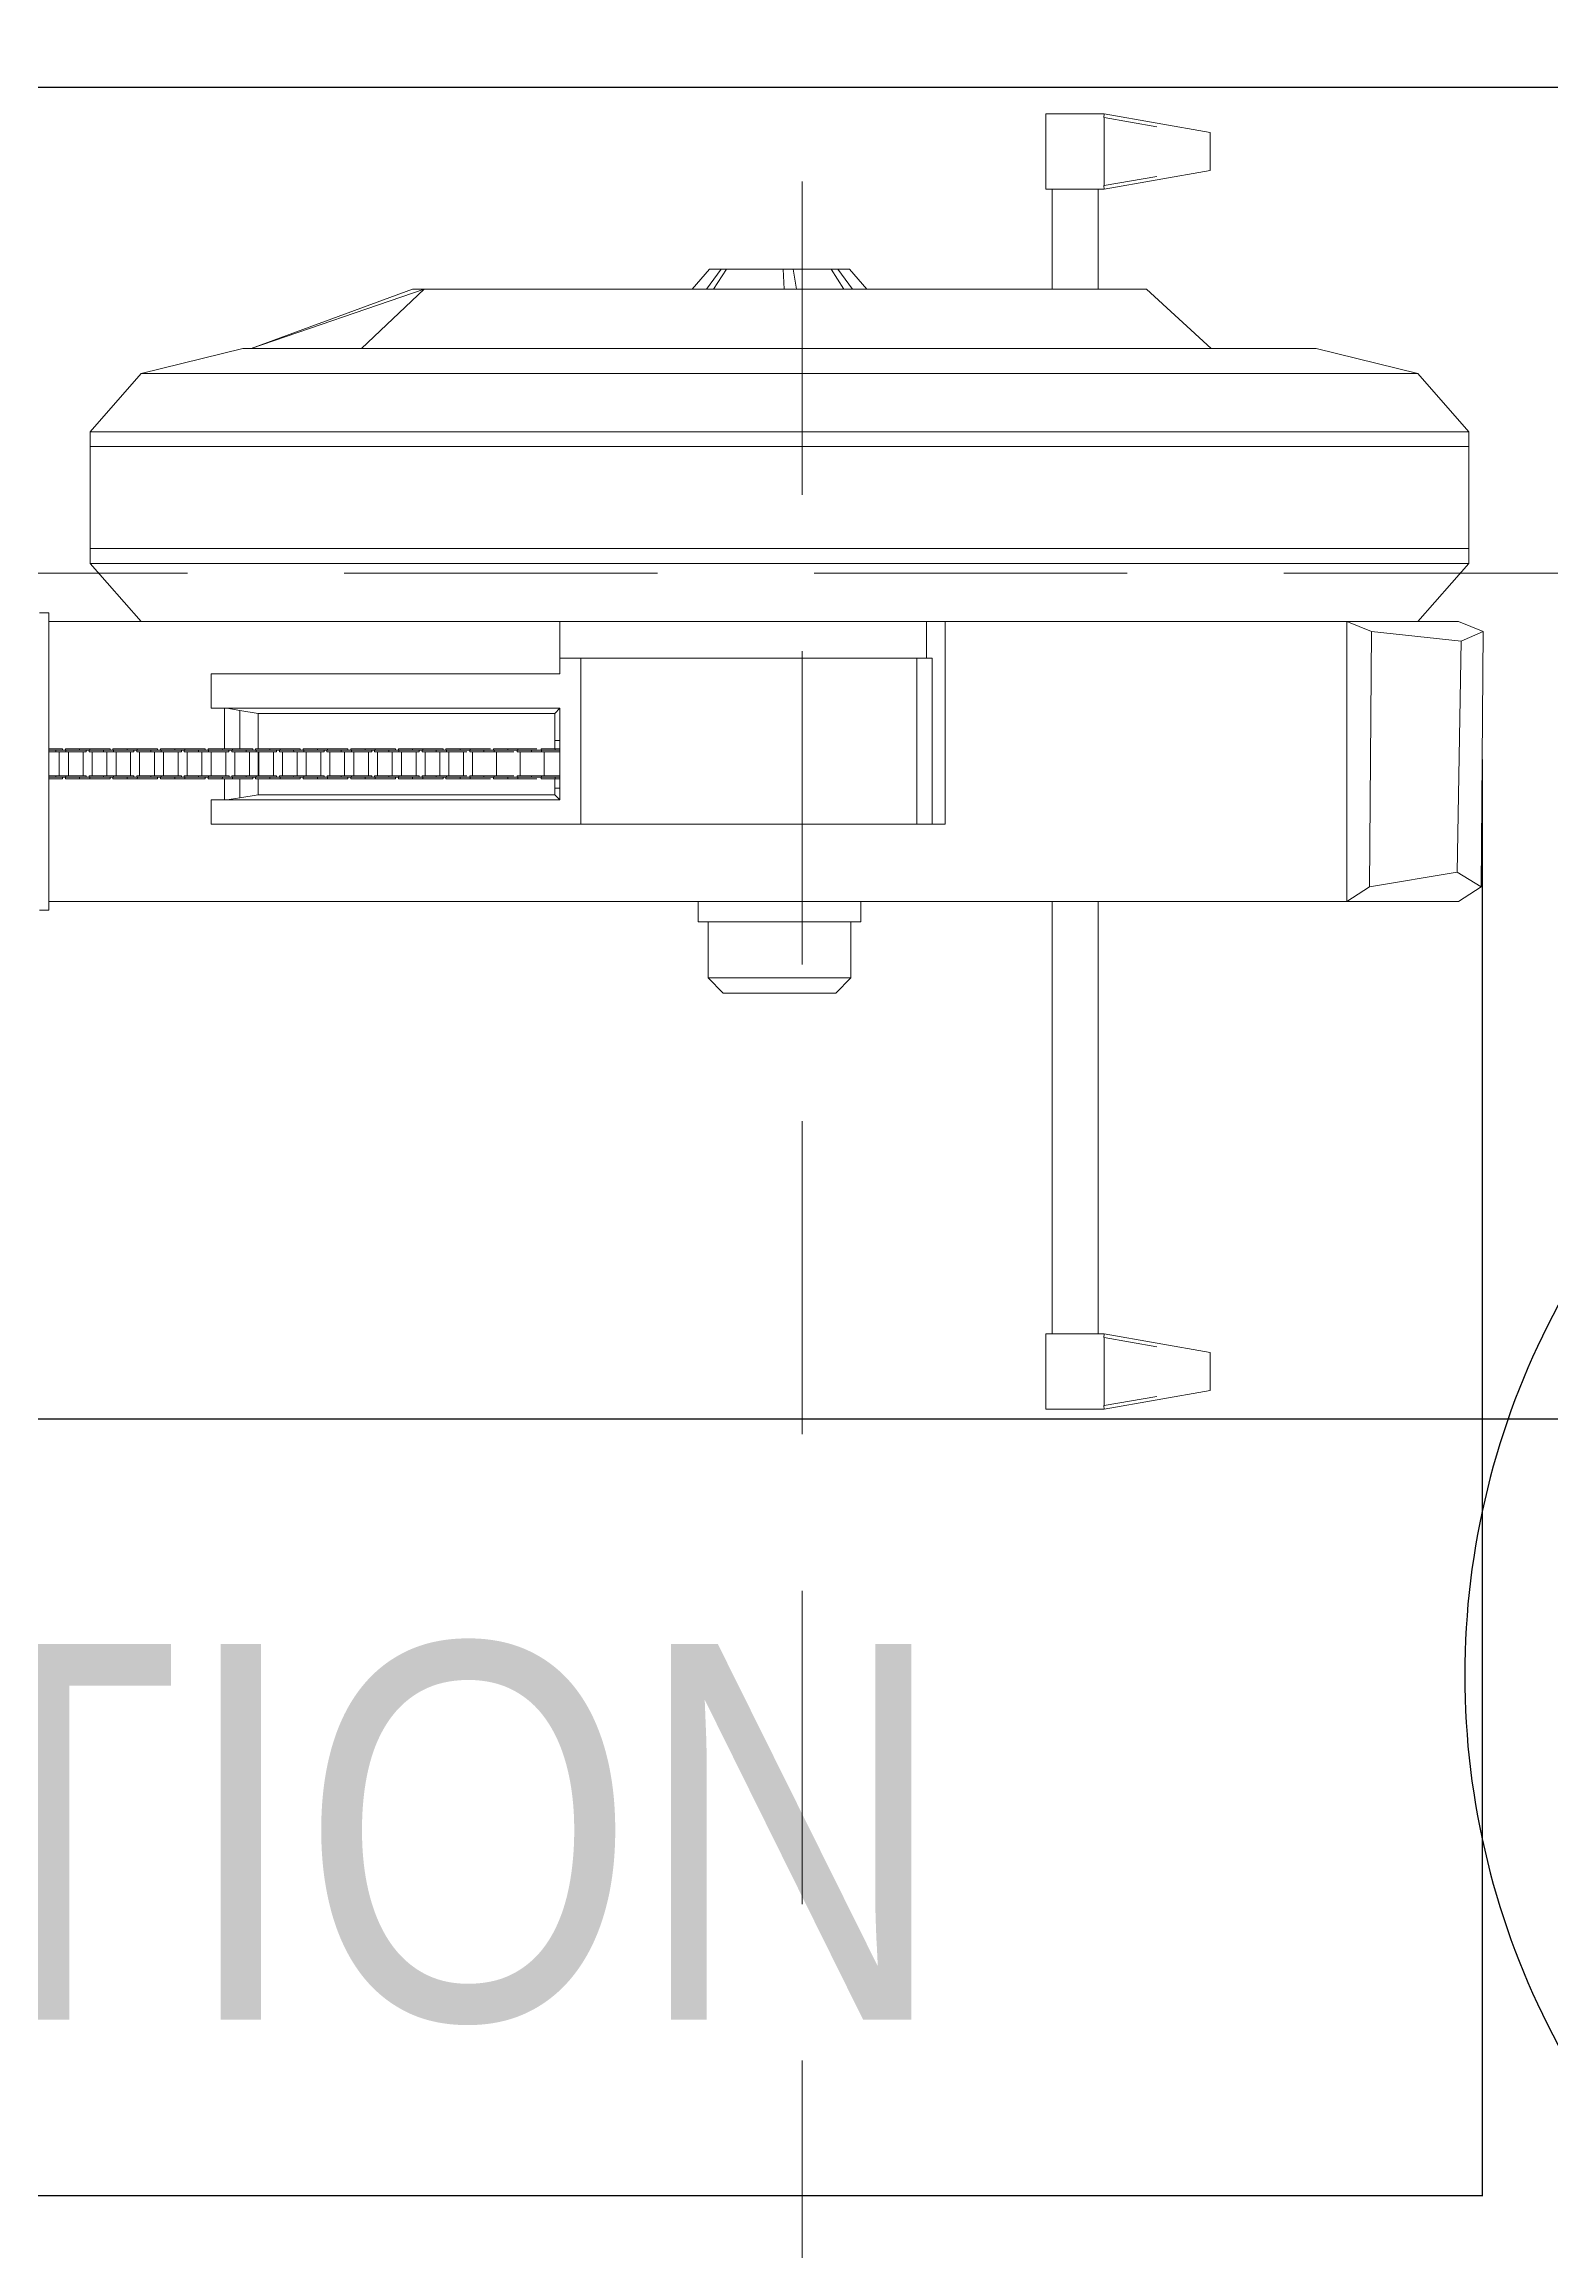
# Model space of a CAD drawing. Header units: millimetres. Extents: x -9564 to 494436, y -140371 to 4257.
# Drawn here: x 105154 to 105756, y -3522 to -2641 of the extents above; entities that cross this region are included whole.
import ezdxf

# ---------------------------------------------------------------- set-up
doc = ezdxf.new("R2010")
doc.units = ezdxf.units.MM
doc.header["$MEASUREMENT"] = 0
doc.linetypes.add('HIDDEN2', pattern=[0.1875, 0.125, -0.0625])
doc.layers.get('DEFPOINTS').update_dxf_attribs({"lineweight": 18})
doc.layers.add('AS', color=8, linetype='HIDDEN2', lineweight=5)
doc.layers.add('Edges', color=7, linetype='Continuous', lineweight=18)
doc.layers.add('TEXT', color=4, linetype='Continuous')
doc.styles.add('Arial Narrow', font='ARIALN.TTF')
doc.styles.add('style2', font='times.ttf', dxfattribs={"height": 0.18})
doc.dimstyles.new('ISO-25', dxfattribs={"dimtxt": 0.18, "dimasz": 0.12, "dimexe": 0.1, "dimexo": 0.1, "dimgap": 0.0625, "dimtad": 1, "dimtoh": 1, "dimdec": 0, "dimlfac": 1000, "dimtxsty": 'style2', "dimblk": 'ARCHTICK', "dimcen": 0.15, "dimclrd": 1, "dimclre": 1, "dimclrt": 4, "dimadec": 0, "dimazin": 0, "dimtfac": 1, "dimtdec": 0, "dimtmove": 0, "dimatfit": 3, "dimldrblk": 'OBLIQUE', "dimfxl": 1, "dimarcsym": 0})

# ---------------------------------------------------------------- blocks, each defined once
blk = doc.blocks.new('as2')
at = {"layer": 'AS'}
for p, q in [((253.81479, 142.10882), (253.81479, 163.53901)), ((242.94456, 160.07752), (256.21479, 160.07752))]:
    blk.add_line(p, q, dxfattribs=at)
blk = doc.blocks.new('romaplan')
at = {"layer": 'Edges'}
for p, q in [((21.304, 36.206), (19.193, 35.834)), ((21.304, 36.135), (20.254, 35.95)), ((21.316, 36.137), (21.304, 36.206)), ((22.468, 36.206), (21.304, 36.206)), ((21.316, 36.137), (21.304, 36.135)), ((21.304, 36.135), (21.304, 34.776)), ((22.468, 36.206), (22.468, 34.706)), ((19.193, 35.834), (19.193, 35.078)), ((19.193, 35.078), (21.304, 34.706)), ((21.304, 34.776), (20.254, 34.961)), ((21.315, 34.774), (21.304, 34.776)), ((21.304, 34.706), (21.315, 34.774)), ((21.304, 34.706), (21.429, 34.706)), ((21.429, 32.707), (21.429, 34.706)), ((22.343, 34.706), (21.429, 34.706)), ((22.343, 34.706), (22.468, 34.706)), ((22.343, 32.707), (22.343, 34.706)), ((26.04, 32.707), (26.39, 33.106)), ((26.332, 32.707), (26.623, 33.106)), ((26.39, 33.106), (26.623, 33.106)), ((26.501, 32.707), (26.758, 33.106)), ((26.623, 33.106), (26.758, 33.106)), ((26.758, 33.106), (27.516, 33.106)), ((26.981, 33.106), (26.95, 33.106)), ((27.448, 32.707), (27.516, 33.106)), ((27.714, 33.106), (27.516, 33.106)), ((27.696, 32.707), (27.714, 33.106)), ((27.714, 33.106), (28.842, 33.106)), ((29.106, 32.707), (28.842, 33.106)), ((28.953, 33.106), (28.842, 33.106)), ((29.245, 32.707), (28.953, 33.106)), ((29.182, 33.106), (28.953, 33.106)), ((29.531, 32.707), (29.182, 33.106)), ((19.173, 31.525), (20.465, 32.707)), ((20.465, 32.707), (21.429, 32.707)), ((21.429, 32.707), (22.343, 32.707)), ((26.04, 32.707), (22.343, 32.707)), ((26.04, 32.707), (26.332, 32.707)), ((26.501, 32.707), (26.332, 32.707)), ((27.448, 32.707), (26.501, 32.707)), ((27.696, 32.707), (27.448, 32.707)), ((29.106, 32.707), (27.696, 32.707)), ((29.245, 32.707), (29.106, 32.707)), ((29.531, 32.707), (29.245, 32.707)), ((34.874, 32.707), (29.531, 32.707)), ((34.874, 32.707), (35.106, 32.707)), ((36.125, 31.525), (34.874, 32.707)), ((34.874, 32.707), (38.327, 31.525)), ((35.106, 32.707), (38.327, 31.525)), ((15.048, 31.025), (17.075, 31.525)), ((19.173, 31.525), (17.075, 31.525)), ((36.125, 31.525), (19.173, 31.525)), ((36.125, 31.525), (38.327, 31.525)), ((38.497, 31.525), (38.327, 31.525)), ((40.524, 31.025), (38.497, 31.525)), ((15.048, 31.025), (14.029, 29.863)), ((40.524, 31.025), (15.048, 31.025)), ((40.524, 31.025), (41.543, 29.863)), ((14.029, 29.57), (14.029, 29.863)), ((41.543, 29.863), (14.029, 29.863)), ((14.029, 27.531), (14.029, 29.57)), ((14.029, 29.57), (41.543, 29.57)), ((41.543, 29.57), (41.543, 29.863)), ((41.543, 27.531), (41.543, 29.57)), ((14.029, 27.238), (14.029, 27.531)), ((41.543, 27.531), (14.029, 27.531)), ((41.543, 27.238), (41.543, 27.531)), ((15.048, 26.077), (14.029, 27.238)), ((14.029, 27.238), (41.543, 27.238)), ((40.524, 26.077), (41.543, 27.238)), ((14.234, 26.077), (13.742, 25.88)), ((15.048, 26.077), (14.234, 26.077)), ((15.048, 26.077), (16.463, 26.077)), ((16.463, 26.077), (15.972, 25.88)), ((16.463, 20.488), (16.463, 26.077)), ((16.463, 26.077), (24.479, 26.077)), ((24.479, 26.077), (24.479, 22.036)), ((24.479, 26.077), (24.854, 26.077)), ((24.854, 25.347), (24.854, 26.077)), ((24.854, 26.077), (32.168, 26.077)), ((32.168, 25.347), (32.168, 26.077)), ((32.168, 26.077), (40.524, 26.077)), ((42.368, 26.077), (40.524, 26.077)), ((42.552, 26.248), (42.368, 26.248)), ((42.368, 26.248), (42.368, 26.077)), ((42.368, 23.539), (42.368, 26.077)), ((13.782, 20.783), (13.742, 25.88)), ((13.742, 25.88), (14.183, 25.683)), ((14.183, 25.683), (15.972, 25.88)), ((14.263, 21.077), (14.183, 25.683)), ((16.012, 20.783), (15.972, 25.88)), ((24.854, 25.347), (24.742, 25.347)), ((24.742, 22.036), (24.742, 25.347)), ((25.045, 25.347), (24.854, 25.347)), ((25.045, 22.036), (25.045, 25.347)), ((31.753, 25.347), (25.045, 25.347)), ((31.753, 22.036), (31.753, 25.347)), ((32.168, 25.347), (31.753, 25.347)), ((32.168, 25.347), (32.168, 25.033)), ((32.168, 25.033), (39.126, 25.033)), ((39.126, 24.345), (39.126, 25.033)), ((32.168, 24.345), (38.816, 24.345)), ((32.168, 24.345), (32.271, 24.244)), ((32.168, 23.705), (32.168, 24.345)), ((32.271, 24.244), (38.187, 24.244)), ((32.271, 23.705), (32.271, 24.244)), ((38.553, 24.303), (38.187, 24.244)), ((38.187, 23.539), (38.187, 24.244)), ((38.816, 24.345), (38.553, 24.303)), ((38.553, 23.539), (38.553, 24.303)), ((38.816, 24.345), (38.863, 24.345)), ((38.863, 24.345), (38.863, 23.539)), ((38.863, 24.345), (39.126, 24.345)), ((32.271, 23.705), (32.168, 23.705)), ((32.168, 23.539), (32.168, 23.705)), ((32.168, 23.508), (32.168, 23.539)), ((32.261, 23.539), (32.168, 23.539)), ((32.168, 22.968), (32.168, 23.508)), ((32.26, 23.508), (32.168, 23.508)), ((32.176, 23.477), (32.482, 23.477)), ((32.26, 23.508), (32.261, 23.539)), ((32.533, 23.508), (32.26, 23.508)), ((32.261, 23.539), (32.271, 23.539)), ((32.271, 23.539), (32.271, 23.705)), ((32.271, 23.539), (32.544, 23.539)), ((32.482, 22.999), (32.482, 23.477)), ((32.533, 23.477), (32.482, 23.477)), ((32.533, 23.477), (32.533, 23.508)), ((32.533, 23.508), (32.544, 23.508)), ((32.735, 23.477), (32.533, 23.477)), ((32.544, 23.508), (32.544, 23.539)), ((32.735, 23.508), (32.544, 23.508)), ((32.631, 23.539), (33.007, 23.539)), ((32.735, 23.477), (32.735, 23.508)), ((33.007, 23.508), (32.735, 23.508)), ((32.735, 23.477), (32.96, 23.477)), ((32.96, 22.999), (32.96, 23.477)), ((32.96, 23.477), (33.019, 23.477)), ((33.007, 23.508), (33.007, 23.539)), ((33.007, 23.539), (33.21, 23.539)), ((33.007, 23.508), (33.019, 23.508)), ((33.019, 23.477), (33.019, 23.508)), ((33.21, 23.508), (33.019, 23.508)), ((33.089, 23.477), (33.432, 23.477)), ((33.21, 23.508), (33.21, 23.539)), ((33.21, 23.539), (33.493, 23.539)), ((33.482, 23.508), (33.21, 23.508)), ((33.432, 22.999), (33.432, 23.477)), ((33.481, 23.477), (33.432, 23.477)), ((33.481, 23.477), (33.482, 23.508)), ((33.684, 23.477), (33.481, 23.477)), ((33.482, 23.508), (33.493, 23.508)), ((33.493, 23.508), (33.493, 23.539)), ((33.685, 23.508), (33.493, 23.508)), ((33.554, 23.539), (33.956, 23.539)), ((33.684, 23.477), (33.685, 23.508)), ((33.684, 23.477), (33.909, 23.477)), ((33.685, 23.508), (33.956, 23.508)), ((33.909, 22.999), (33.909, 23.477)), ((33.909, 23.477), (33.967, 23.477)), ((33.956, 23.508), (33.956, 23.539)), ((33.956, 23.539), (34.159, 23.539)), ((33.956, 23.508), (33.968, 23.508)), ((33.967, 23.477), (33.968, 23.508)), ((34.158, 23.508), (33.968, 23.508)), ((34.027, 23.477), (34.089, 23.477)), ((34.089, 22.999), (34.089, 23.477)), ((34.089, 23.477), (34.381, 23.477)), ((34.158, 23.508), (34.159, 23.539)), ((34.431, 23.508), (34.158, 23.508)), ((34.159, 23.539), (34.443, 23.539)), ((34.381, 22.999), (34.381, 23.477)), ((34.381, 23.477), (34.431, 23.477)), ((34.431, 23.477), (34.431, 23.508)), ((34.431, 23.508), (34.443, 23.508)), ((34.431, 23.477), (34.564, 23.477)), ((34.443, 23.508), (34.443, 23.539)), ((34.5, 23.508), (34.443, 23.508)), ((34.5, 23.508), (34.5, 23.539)), ((34.905, 23.539), (34.5, 23.539)), ((34.634, 23.508), (34.5, 23.508)), ((34.564, 22.999), (34.564, 23.477)), ((34.634, 23.477), (34.564, 23.477)), ((34.634, 23.477), (34.634, 23.508)), ((34.905, 23.508), (34.634, 23.508)), ((34.634, 23.477), (34.858, 23.477)), ((34.858, 22.999), (34.858, 23.477)), ((34.858, 23.477), (34.917, 23.477)), ((34.905, 23.508), (34.905, 23.539)), ((34.905, 23.539), (35.108, 23.539)), ((34.905, 23.508), (34.917, 23.508)), ((34.917, 23.477), (34.917, 23.508)), ((34.974, 23.508), (34.917, 23.508)), ((34.974, 23.477), (34.974, 23.508)), ((34.975, 23.477), (34.974, 23.508)), ((35.108, 23.508), (34.974, 23.508)), ((34.974, 23.477), (34.975, 23.477)), ((34.975, 23.477), (35.039, 23.477)), ((35.039, 22.999), (35.039, 23.477)), ((35.039, 23.477), (35.33, 23.477)), ((35.108, 23.508), (35.108, 23.539)), ((35.108, 23.539), (35.392, 23.539)), ((35.38, 23.508), (35.108, 23.508)), ((35.33, 22.999), (35.33, 23.477)), ((35.33, 23.477), (35.379, 23.477)), ((35.379, 23.477), (35.38, 23.508)), ((35.379, 23.477), (35.514, 23.477)), ((35.38, 23.508), (35.392, 23.508)), ((35.392, 23.508), (35.392, 23.539)), ((35.449, 23.508), (35.392, 23.508)), ((35.449, 23.508), (35.449, 23.539)), ((35.855, 23.539), (35.449, 23.539)), ((35.583, 23.508), (35.449, 23.508)), ((35.514, 22.999), (35.514, 23.477)), ((35.582, 23.477), (35.514, 23.477)), ((35.582, 23.477), (35.583, 23.508)), ((35.582, 23.477), (35.808, 23.477)), ((35.583, 23.508), (35.855, 23.508)), ((35.808, 22.999), (35.808, 23.477)), ((35.808, 23.477), (35.865, 23.477)), ((35.855, 23.508), (35.855, 23.539)), ((36.057, 23.539), (35.855, 23.539)), ((35.855, 23.508), (35.866, 23.508)), ((35.865, 23.477), (35.866, 23.508)), ((35.924, 23.508), (35.866, 23.508)), ((35.924, 23.477), (35.924, 23.508)), ((36.057, 23.508), (35.924, 23.508)), ((35.988, 23.477), (35.924, 23.477)), ((35.988, 22.999), (35.988, 23.477)), ((35.988, 23.477), (36.279, 23.477)), ((36.057, 23.508), (36.057, 23.539)), ((36.341, 23.539), (36.057, 23.539)), ((36.329, 23.508), (36.057, 23.508)), ((36.279, 22.999), (36.279, 23.477)), ((36.279, 23.477), (36.329, 23.477)), ((36.329, 23.477), (36.329, 23.508)), ((36.329, 23.508), (36.341, 23.508)), ((36.329, 23.477), (36.463, 23.477)), ((36.341, 23.508), (36.341, 23.539)), ((36.399, 23.508), (36.341, 23.508)), ((36.399, 23.508), (36.399, 23.539)), ((36.804, 23.539), (36.399, 23.539)), ((36.532, 23.508), (36.399, 23.508)), ((36.463, 22.999), (36.463, 23.477)), ((36.532, 23.477), (36.463, 23.477)), ((36.532, 23.477), (36.532, 23.508)), ((36.804, 23.508), (36.532, 23.508)), ((36.532, 23.477), (36.757, 23.477)), ((36.757, 22.999), (36.757, 23.477)), ((36.757, 23.477), (36.816, 23.477)), ((36.804, 23.508), (36.804, 23.539)), ((37.007, 23.539), (36.804, 23.539)), ((36.804, 23.508), (36.816, 23.508)), ((36.816, 23.477), (36.816, 23.508)), ((36.872, 23.508), (36.816, 23.508)), ((36.872, 23.477), (36.872, 23.508)), ((36.873, 23.477), (36.872, 23.508)), ((37.007, 23.508), (36.872, 23.508)), ((36.872, 23.477), (36.873, 23.477)), ((36.873, 23.477), (36.937, 23.477)), ((36.937, 22.999), (36.937, 23.477)), ((36.937, 23.477), (37.228, 23.477)), ((37.007, 23.508), (37.007, 23.539)), ((37.29, 23.539), (37.007, 23.539)), ((37.279, 23.508), (37.007, 23.508)), ((37.228, 22.999), (37.228, 23.477)), ((37.228, 23.477), (37.278, 23.477)), ((37.278, 23.477), (37.279, 23.508)), ((37.278, 23.477), (37.412, 23.477)), ((37.279, 23.508), (37.29, 23.508)), ((37.29, 23.508), (37.29, 23.539)), ((37.348, 23.508), (37.29, 23.508)), ((37.348, 23.508), (37.348, 23.539)), ((37.753, 23.539), (37.348, 23.539)), ((37.481, 23.508), (37.348, 23.508)), ((37.412, 22.999), (37.412, 23.477)), ((37.48, 23.477), (37.412, 23.477)), ((37.48, 23.477), (37.481, 23.508)), ((37.48, 23.477), (37.706, 23.477)), ((37.481, 23.508), (37.753, 23.508)), ((37.706, 22.999), (37.706, 23.477)), ((37.706, 23.477), (37.764, 23.477)), ((37.753, 23.508), (37.753, 23.539)), ((37.956, 23.539), (37.753, 23.539)), ((37.753, 23.508), (37.765, 23.508)), ((37.764, 23.477), (37.765, 23.508)), ((37.822, 23.508), (37.765, 23.508)), ((37.822, 23.477), (37.822, 23.508)), ((37.956, 23.508), (37.822, 23.508)), ((37.886, 23.477), (37.822, 23.477)), ((37.886, 22.999), (37.886, 23.477)), ((37.886, 23.477), (38.177, 23.477)), ((37.956, 23.508), (37.956, 23.539)), ((38.187, 23.539), (37.956, 23.539)), ((38.228, 23.508), (37.956, 23.508)), ((38.177, 23.477), (38.187, 23.477)), ((38.177, 22.999), (38.177, 23.477)), ((38.187, 23.539), (38.239, 23.539)), ((38.187, 22.999), (38.187, 23.477)), ((38.187, 23.477), (38.227, 23.477)), ((38.227, 23.477), (38.228, 23.508)), ((38.227, 23.477), (38.361, 23.477)), ((38.228, 23.508), (38.239, 23.508)), ((38.239, 23.508), (38.239, 23.539)), ((38.297, 23.508), (38.239, 23.508)), ((38.297, 23.508), (38.297, 23.539)), ((38.553, 23.539), (38.297, 23.539)), ((38.43, 23.508), (38.297, 23.508)), ((38.361, 22.999), (38.361, 23.477)), ((38.429, 23.477), (38.361, 23.477)), ((38.429, 23.477), (38.43, 23.508)), ((38.429, 23.477), (38.655, 23.477)), ((38.43, 23.508), (38.702, 23.508)), ((38.553, 23.539), (38.702, 23.539)), ((38.655, 22.999), (38.655, 23.477)), ((38.655, 23.477), (38.713, 23.477)), ((38.702, 23.508), (38.702, 23.539)), ((38.702, 23.539), (38.863, 23.539)), ((38.702, 23.508), (38.714, 23.508)), ((38.713, 23.477), (38.714, 23.508)), ((38.772, 23.508), (38.714, 23.508)), ((38.772, 23.477), (38.772, 23.508)), ((38.904, 23.508), (38.772, 23.508)), ((38.835, 23.477), (38.772, 23.477)), ((38.835, 22.999), (38.835, 23.477)), ((38.835, 23.477), (39.127, 23.477)), ((38.905, 23.539), (38.863, 23.539)), ((38.904, 23.508), (38.905, 23.539)), ((39.177, 23.508), (38.904, 23.508)), ((39.188, 23.539), (38.905, 23.539)), ((39.127, 22.999), (39.127, 23.477)), ((39.127, 23.477), (39.177, 23.477)), ((39.177, 23.477), (39.177, 23.508)), ((39.177, 23.508), (39.188, 23.508)), ((39.177, 23.477), (39.31, 23.477)), ((39.188, 23.508), (39.188, 23.539)), ((39.246, 23.508), (39.188, 23.508)), ((39.246, 23.508), (39.246, 23.539)), ((39.651, 23.539), (39.246, 23.539)), ((39.38, 23.508), (39.246, 23.508)), ((39.31, 22.999), (39.31, 23.477)), ((39.38, 23.477), (39.31, 23.477)), ((39.38, 23.477), (39.38, 23.508)), ((39.651, 23.508), (39.38, 23.508)), ((39.38, 23.477), (39.604, 23.477)), ((39.604, 22.999), (39.604, 23.477)), ((39.604, 23.477), (39.663, 23.477)), ((39.651, 23.508), (39.651, 23.539)), ((39.854, 23.539), (39.651, 23.539)), ((39.651, 23.508), (39.663, 23.508)), ((39.663, 23.477), (39.663, 23.508)), ((39.721, 23.508), (39.663, 23.508)), ((39.721, 23.477), (39.721, 23.508)), ((39.854, 23.508), (39.721, 23.508)), ((39.785, 23.477), (39.721, 23.477)), ((39.785, 22.999), (39.785, 23.477)), ((39.785, 23.477), (40.076, 23.477)), ((39.854, 23.508), (39.854, 23.539)), ((40.138, 23.539), (39.854, 23.539)), ((40.126, 23.508), (39.854, 23.508)), ((40.076, 22.999), (40.076, 23.477)), ((40.076, 23.477), (40.126, 23.477)), ((40.126, 23.477), (40.126, 23.508)), ((40.126, 23.508), (40.138, 23.508)), ((40.126, 23.477), (40.26, 23.477)), ((40.138, 23.508), (40.138, 23.539)), ((40.195, 23.508), (40.138, 23.508)), ((40.195, 23.508), (40.195, 23.539)), ((40.601, 23.539), (40.195, 23.539)), ((40.329, 23.508), (40.195, 23.508)), ((40.26, 22.999), (40.26, 23.477)), ((40.329, 23.477), (40.26, 23.477)), ((40.329, 23.477), (40.329, 23.508)), ((40.601, 23.508), (40.329, 23.508)), ((40.329, 23.477), (40.554, 23.477)), ((40.554, 22.999), (40.554, 23.477)), ((40.554, 23.477), (40.612, 23.477)), ((40.601, 23.508), (40.601, 23.539)), ((40.803, 23.539), (40.601, 23.539)), ((40.601, 23.508), (40.612, 23.508)), ((40.612, 23.477), (40.612, 23.508)), ((40.67, 23.508), (40.612, 23.508)), ((40.67, 23.477), (40.67, 23.508)), ((40.803, 23.508), (40.67, 23.508)), ((40.734, 23.477), (40.67, 23.477)), ((40.734, 22.999), (40.734, 23.477)), ((40.734, 23.477), (41.025, 23.477)), ((40.803, 23.508), (40.803, 23.539)), ((41.087, 23.539), (40.803, 23.539)), ((41.075, 23.508), (40.803, 23.508)), ((41.025, 22.999), (41.025, 23.477)), ((41.025, 23.477), (41.075, 23.477)), ((41.075, 23.477), (41.075, 23.508)), ((41.075, 23.508), (41.087, 23.508)), ((41.075, 23.477), (41.209, 23.477)), ((41.087, 23.508), (41.087, 23.539)), ((41.144, 23.508), (41.087, 23.508)), ((41.144, 23.508), (41.144, 23.539)), ((41.55, 23.539), (41.144, 23.539)), ((41.278, 23.508), (41.144, 23.508)), ((41.209, 22.999), (41.209, 23.477)), ((41.278, 23.477), (41.209, 23.477)), ((41.278, 23.477), (41.278, 23.508)), ((41.55, 23.508), (41.278, 23.508)), ((41.278, 23.477), (41.503, 23.477)), ((41.503, 22.999), (41.503, 23.477)), ((41.503, 23.477), (41.562, 23.477)), ((41.55, 23.508), (41.55, 23.539)), ((41.753, 23.539), (41.55, 23.539)), ((41.55, 23.508), (41.562, 23.508)), ((41.562, 23.477), (41.562, 23.508)), ((41.619, 23.508), (41.562, 23.508)), ((41.619, 23.477), (41.619, 23.508)), ((41.752, 23.508), (41.619, 23.508)), ((41.683, 23.477), (41.619, 23.477)), ((41.683, 22.999), (41.683, 23.477)), ((41.683, 23.477), (41.974, 23.477)), ((41.752, 23.508), (41.753, 23.539)), ((42.024, 23.508), (41.752, 23.508)), ((42.036, 23.539), (41.753, 23.539)), ((41.974, 22.999), (41.974, 23.477)), ((41.974, 23.477), (42.024, 23.477)), ((42.024, 23.477), (42.024, 23.508)), ((42.024, 23.508), (42.036, 23.508)), ((42.024, 23.477), (42.158, 23.477)), ((42.036, 23.508), (42.036, 23.539)), ((42.094, 23.508), (42.036, 23.508)), ((42.094, 23.508), (42.094, 23.539)), ((42.368, 23.539), (42.094, 23.539)), ((42.227, 23.508), (42.094, 23.508)), ((42.158, 22.999), (42.158, 23.477)), ((42.227, 23.477), (42.158, 23.477)), ((42.227, 23.477), (42.227, 23.508)), ((42.368, 23.508), (42.227, 23.508)), ((42.227, 23.477), (42.368, 23.477)), ((42.368, 23.539), (42.368, 23.508)), ((42.368, 23.508), (42.368, 23.477)), ((42.368, 23.477), (42.368, 22.999)), ((32.168, 22.938), (32.168, 22.968)), ((32.168, 22.968), (32.26, 22.968)), ((32.168, 22.754), (32.168, 22.938)), ((32.168, 22.938), (32.261, 22.938)), ((32.482, 22.999), (32.176, 22.999)), ((32.26, 22.968), (32.261, 22.938)), ((32.26, 22.968), (32.532, 22.968)), ((32.271, 22.938), (32.261, 22.938)), ((32.271, 22.754), (32.271, 22.938)), ((32.544, 22.938), (32.271, 22.938)), ((32.532, 22.999), (32.482, 22.999)), ((32.532, 22.999), (32.532, 22.968)), ((32.532, 22.999), (32.735, 22.999)), ((32.532, 22.968), (32.544, 22.968)), ((32.544, 22.968), (32.544, 22.938)), ((32.544, 22.968), (32.735, 22.968)), ((32.631, 22.938), (33.007, 22.938)), ((32.735, 22.999), (32.735, 22.968)), ((32.96, 22.999), (32.735, 22.999)), ((33.007, 22.968), (32.735, 22.968)), ((32.96, 22.999), (33.019, 22.999)), ((33.007, 22.968), (33.007, 22.938)), ((33.007, 22.968), (33.019, 22.968)), ((33.21, 22.938), (33.007, 22.938)), ((33.019, 22.999), (33.019, 22.968)), ((33.019, 22.968), (33.209, 22.968)), ((33.089, 22.999), (33.432, 22.999)), ((33.209, 22.968), (33.21, 22.938)), ((33.481, 22.968), (33.209, 22.968)), ((33.493, 22.938), (33.21, 22.938)), ((33.481, 22.999), (33.432, 22.999)), ((33.481, 22.999), (33.481, 22.968)), ((33.684, 22.999), (33.481, 22.999)), ((33.481, 22.968), (33.493, 22.968)), ((33.493, 22.968), (33.493, 22.938)), ((33.493, 22.968), (33.684, 22.968)), ((33.554, 22.938), (33.956, 22.938)), ((33.684, 22.999), (33.684, 22.968)), ((33.909, 22.999), (33.684, 22.999)), ((33.684, 22.968), (33.956, 22.968)), ((33.909, 22.999), (33.967, 22.999)), ((33.956, 22.968), (33.956, 22.938)), ((33.956, 22.968), (33.967, 22.968)), ((34.159, 22.938), (33.956, 22.938)), ((33.967, 22.999), (33.967, 22.968)), ((33.967, 22.968), (34.158, 22.968)), ((34.027, 22.999), (34.089, 22.999)), ((34.381, 22.999), (34.089, 22.999)), ((34.158, 22.968), (34.159, 22.938)), ((34.158, 22.968), (34.431, 22.968)), ((34.159, 22.938), (34.442, 22.938)), ((34.431, 22.999), (34.381, 22.999)), ((34.431, 22.999), (34.431, 22.968)), ((34.564, 22.999), (34.431, 22.999)), ((34.431, 22.968), (34.442, 22.968)), ((34.442, 22.968), (34.442, 22.938)), ((34.442, 22.968), (34.5, 22.968)), ((34.5, 22.968), (34.5, 22.938)), ((34.5, 22.968), (34.634, 22.968)), ((34.5, 22.938), (34.906, 22.938)), ((34.564, 22.999), (34.634, 22.999)), ((34.634, 22.999), (34.634, 22.968)), ((34.858, 22.999), (34.634, 22.999)), ((34.905, 22.968), (34.634, 22.968)), ((34.858, 22.999), (34.917, 22.999)), ((34.905, 22.968), (34.906, 22.938)), ((34.905, 22.968), (34.917, 22.968)), ((35.108, 22.938), (34.906, 22.938)), ((34.917, 22.999), (34.917, 22.968)), ((34.974, 22.968), (34.917, 22.968)), ((34.975, 22.999), (34.974, 22.999)), ((34.974, 22.999), (34.974, 22.968)), ((34.975, 22.999), (34.974, 22.968)), ((34.974, 22.968), (35.108, 22.968)), ((34.975, 22.999), (35.039, 22.999)), ((35.33, 22.999), (35.039, 22.999)), ((35.108, 22.968), (35.108, 22.938)), ((35.379, 22.968), (35.108, 22.968)), ((35.108, 22.938), (35.392, 22.938)), ((35.379, 22.999), (35.33, 22.999)), ((35.379, 22.999), (35.379, 22.968)), ((35.514, 22.999), (35.379, 22.999)), ((35.379, 22.968), (35.392, 22.968)), ((35.392, 22.968), (35.392, 22.938)), ((35.449, 22.968), (35.392, 22.968)), ((35.449, 22.968), (35.449, 22.938)), ((35.449, 22.968), (35.583, 22.968)), ((35.449, 22.938), (35.855, 22.938)), ((35.514, 22.999), (35.582, 22.999)), ((35.582, 22.999), (35.583, 22.968)), ((35.808, 22.999), (35.582, 22.999)), ((35.583, 22.968), (35.854, 22.968)), ((35.808, 22.999), (35.866, 22.999)), ((35.854, 22.968), (35.855, 22.938)), ((35.854, 22.968), (35.866, 22.968)), ((35.855, 22.938), (36.057, 22.938)), ((35.866, 22.999), (35.866, 22.968)), ((35.924, 22.968), (35.866, 22.968)), ((35.924, 22.999), (35.924, 22.968)), ((35.924, 22.999), (35.988, 22.999)), ((35.924, 22.968), (36.057, 22.968)), ((36.279, 22.999), (35.988, 22.999)), ((36.057, 22.968), (36.057, 22.938)), ((36.057, 22.968), (36.329, 22.968)), ((36.057, 22.938), (36.341, 22.938)), ((36.329, 22.999), (36.279, 22.999)), ((36.329, 22.999), (36.329, 22.968)), ((36.463, 22.999), (36.329, 22.999)), ((36.329, 22.968), (36.341, 22.968)), ((36.341, 22.968), (36.341, 22.938)), ((36.398, 22.968), (36.341, 22.968)), ((36.398, 22.968), (36.398, 22.938)), ((36.398, 22.968), (36.532, 22.968)), ((36.398, 22.938), (36.804, 22.938)), ((36.463, 22.999), (36.532, 22.999)), ((36.532, 22.999), (36.532, 22.968)), ((36.757, 22.999), (36.532, 22.999)), ((36.804, 22.968), (36.532, 22.968)), ((36.757, 22.999), (36.815, 22.999)), ((36.804, 22.968), (36.804, 22.938)), ((36.804, 22.968), (36.815, 22.968)), ((36.804, 22.938), (37.006, 22.938)), ((36.815, 22.999), (36.815, 22.968)), ((36.872, 22.968), (36.815, 22.968)), ((36.874, 22.999), (36.872, 22.999)), ((36.872, 22.999), (36.872, 22.968)), ((36.874, 22.968), (36.872, 22.968)), ((36.874, 22.999), (36.874, 22.968)), ((36.874, 22.999), (36.937, 22.999)), ((36.874, 22.968), (37.006, 22.968)), ((37.228, 22.999), (36.937, 22.999)), ((37.006, 22.968), (37.006, 22.938)), ((37.278, 22.968), (37.006, 22.968)), ((37.006, 22.938), (37.29, 22.938)), ((37.278, 22.999), (37.228, 22.999)), ((37.278, 22.999), (37.278, 22.968)), ((37.412, 22.999), (37.278, 22.999)), ((37.278, 22.968), (37.29, 22.968)), ((37.29, 22.968), (37.29, 22.938)), ((37.348, 22.968), (37.29, 22.968)), ((37.348, 22.968), (37.348, 22.938)), ((37.348, 22.968), (37.481, 22.968)), ((37.348, 22.938), (37.753, 22.938)), ((37.412, 22.999), (37.48, 22.999)), ((37.48, 22.999), (37.481, 22.968)), ((37.706, 22.999), (37.48, 22.999)), ((37.481, 22.968), (37.753, 22.968)), ((37.706, 22.999), (37.764, 22.999)), ((37.753, 22.968), (37.753, 22.938)), ((37.753, 22.968), (37.764, 22.968)), ((37.753, 22.938), (37.956, 22.938)), ((37.764, 22.999), (37.764, 22.968)), ((37.822, 22.968), (37.764, 22.968)), ((37.823, 22.999), (37.822, 22.999)), ((37.822, 22.999), (37.822, 22.968)), ((37.823, 22.968), (37.822, 22.968)), ((37.823, 22.999), (37.823, 22.968)), ((37.823, 22.999), (37.886, 22.999)), ((37.823, 22.968), (37.955, 22.968)), ((38.177, 22.999), (37.886, 22.999)), ((37.955, 22.968), (37.956, 22.938)), ((38.227, 22.968), (37.955, 22.968)), ((37.956, 22.938), (38.187, 22.938)), ((38.187, 22.999), (38.177, 22.999)), ((38.227, 22.999), (38.187, 22.999)), ((38.187, 22.617), (38.187, 22.938)), ((38.187, 22.938), (38.239, 22.938)), ((38.227, 22.999), (38.227, 22.968)), ((38.361, 22.999), (38.227, 22.999)), ((38.227, 22.968), (38.239, 22.968)), ((38.239, 22.968), (38.239, 22.938)), ((38.297, 22.968), (38.239, 22.968)), ((38.297, 22.968), (38.297, 22.938)), ((38.297, 22.968), (38.43, 22.968)), ((38.297, 22.938), (38.553, 22.938)), ((38.361, 22.999), (38.43, 22.999)), ((38.43, 22.999), (38.43, 22.968)), ((38.655, 22.999), (38.43, 22.999)), ((38.43, 22.968), (38.702, 22.968)), ((38.553, 22.558), (38.553, 22.938)), ((38.553, 22.938), (38.702, 22.938)), ((38.655, 22.999), (38.713, 22.999)), ((38.702, 22.968), (38.702, 22.938)), ((38.702, 22.968), (38.713, 22.968)), ((38.702, 22.938), (38.863, 22.938)), ((38.713, 22.999), (38.713, 22.968)), ((38.771, 22.968), (38.713, 22.968)), ((38.771, 22.999), (38.771, 22.968)), ((38.771, 22.999), (38.835, 22.999)), ((38.771, 22.968), (38.904, 22.968)), ((39.127, 22.999), (38.835, 22.999)), ((38.863, 22.938), (38.863, 22.516)), ((38.905, 22.938), (38.863, 22.938)), ((38.904, 22.968), (38.905, 22.938)), ((38.904, 22.968), (39.177, 22.968)), ((38.905, 22.938), (39.188, 22.938)), ((39.177, 22.999), (39.127, 22.999)), ((39.177, 22.999), (39.177, 22.968)), ((39.31, 22.999), (39.177, 22.999)), ((39.177, 22.968), (39.188, 22.968)), ((39.188, 22.968), (39.188, 22.938)), ((39.246, 22.968), (39.188, 22.968)), ((39.246, 22.968), (39.246, 22.938)), ((39.246, 22.968), (39.38, 22.968)), ((39.246, 22.938), (39.652, 22.938)), ((39.31, 22.999), (39.38, 22.999)), ((39.38, 22.999), (39.38, 22.968)), ((39.604, 22.999), (39.38, 22.999)), ((39.651, 22.968), (39.38, 22.968)), ((39.604, 22.999), (39.663, 22.999)), ((39.651, 22.968), (39.652, 22.938)), ((39.651, 22.968), (39.663, 22.968)), ((39.652, 22.938), (39.854, 22.938)), ((39.663, 22.999), (39.663, 22.968)), ((39.721, 22.968), (39.663, 22.968)), ((39.721, 22.999), (39.721, 22.968)), ((39.721, 22.999), (39.785, 22.999)), ((39.721, 22.968), (39.853, 22.968)), ((40.076, 22.999), (39.785, 22.999)), ((39.853, 22.968), (39.854, 22.938)), ((39.853, 22.968), (40.126, 22.968)), ((39.854, 22.938), (40.137, 22.938)), ((40.126, 22.999), (40.076, 22.999)), ((40.126, 22.999), (40.126, 22.968)), ((40.26, 22.999), (40.126, 22.999)), ((40.126, 22.968), (40.137, 22.968)), ((40.137, 22.968), (40.137, 22.938)), ((40.195, 22.968), (40.137, 22.968)), ((40.195, 22.968), (40.195, 22.938)), ((40.195, 22.968), (40.329, 22.968)), ((40.195, 22.938), (40.601, 22.938)), ((40.26, 22.999), (40.329, 22.999)), ((40.329, 22.999), (40.329, 22.968)), ((40.554, 22.999), (40.329, 22.999)), ((40.6, 22.968), (40.329, 22.968)), ((40.554, 22.999), (40.612, 22.999)), ((40.6, 22.968), (40.601, 22.938)), ((40.6, 22.968), (40.612, 22.968)), ((40.601, 22.938), (40.803, 22.938)), ((40.612, 22.999), (40.612, 22.968)), ((40.67, 22.968), (40.612, 22.968)), ((40.67, 22.999), (40.67, 22.968)), ((40.67, 22.999), (40.734, 22.999)), ((40.67, 22.968), (40.803, 22.968)), ((41.025, 22.999), (40.734, 22.999)), ((40.803, 22.968), (40.803, 22.938)), ((40.803, 22.968), (41.075, 22.968)), ((40.803, 22.938), (41.087, 22.938)), ((41.075, 22.999), (41.025, 22.999)), ((41.075, 22.999), (41.075, 22.968)), ((41.209, 22.999), (41.075, 22.999)), ((41.075, 22.968), (41.087, 22.968)), ((41.087, 22.968), (41.087, 22.938)), ((41.144, 22.968), (41.087, 22.968)), ((41.144, 22.968), (41.144, 22.938)), ((41.144, 22.968), (41.278, 22.968)), ((41.144, 22.938), (41.55, 22.938)), ((41.209, 22.999), (41.278, 22.999)), ((41.278, 22.999), (41.278, 22.968)), ((41.503, 22.999), (41.278, 22.999)), ((41.55, 22.968), (41.278, 22.968)), ((41.503, 22.999), (41.561, 22.999)), ((41.55, 22.968), (41.55, 22.938)), ((41.55, 22.968), (41.561, 22.968)), ((41.55, 22.938), (41.752, 22.938)), ((41.561, 22.999), (41.561, 22.968)), ((41.619, 22.968), (41.561, 22.968)), ((41.619, 22.999), (41.619, 22.968)), ((41.619, 22.999), (41.683, 22.999)), ((41.619, 22.968), (41.752, 22.968)), ((41.974, 22.999), (41.683, 22.999)), ((41.752, 22.968), (41.752, 22.938)), ((41.752, 22.968), (42.024, 22.968)), ((41.752, 22.938), (42.036, 22.938)), ((42.024, 22.999), (41.974, 22.999)), ((42.024, 22.999), (42.024, 22.968)), ((42.158, 22.999), (42.024, 22.999)), ((42.024, 22.968), (42.036, 22.968)), ((42.036, 22.968), (42.036, 22.938)), ((42.093, 22.968), (42.036, 22.968)), ((42.093, 22.968), (42.093, 22.938)), ((42.093, 22.968), (42.227, 22.968)), ((42.093, 22.938), (42.368, 22.938)), ((42.158, 22.999), (42.227, 22.999)), ((42.227, 22.999), (42.227, 22.968)), ((42.227, 22.999), (42.368, 22.999)), ((42.227, 22.968), (42.368, 22.968)), ((42.368, 22.999), (42.368, 22.968)), ((42.368, 22.968), (42.368, 22.938)), ((42.368, 22.938), (42.368, 20.488)), ((32.168, 22.516), (32.168, 22.754)), ((32.168, 22.754), (32.271, 22.754)), ((32.168, 22.516), (32.271, 22.617)), ((38.816, 22.516), (32.168, 22.516)), ((32.271, 22.617), (32.271, 22.754)), ((38.187, 22.617), (32.271, 22.617)), ((38.553, 22.558), (38.187, 22.617)), ((38.816, 22.516), (38.553, 22.558)), ((38.816, 22.516), (38.863, 22.516)), ((39.126, 22.516), (38.863, 22.516)), ((39.126, 22.036), (39.126, 22.516)), ((24.742, 22.036), (24.479, 22.036)), ((25.045, 22.036), (24.742, 22.036)), ((31.753, 22.036), (25.045, 22.036)), ((39.126, 22.036), (31.753, 22.036)), ((14.263, 21.077), (13.782, 20.783)), ((14.234, 20.488), (13.782, 20.783)), ((16.012, 20.783), (14.263, 21.077)), ((16.463, 20.488), (16.012, 20.783)), ((14.234, 20.488), (16.463, 20.488)), ((21.429, 20.488), (16.463, 20.488)), ((21.429, 11.859), (21.429, 20.488)), ((22.343, 20.488), (21.429, 20.488)), ((22.343, 11.859), (22.343, 20.488)), ((26.161, 20.488), (22.343, 20.488)), ((26.161, 20.086), (26.161, 20.488)), ((29.411, 20.488), (26.161, 20.488)), ((29.411, 20.086), (29.411, 20.488)), ((42.368, 20.488), (29.411, 20.488)), ((42.368, 20.317), (42.368, 20.488)), ((42.552, 20.317), (42.368, 20.317)), ((26.161, 20.086), (26.363, 20.086)), ((26.363, 20.086), (26.363, 18.966)), ((29.209, 20.086), (26.363, 20.086)), ((29.209, 20.086), (29.209, 18.966)), ((29.411, 20.086), (29.209, 20.086)), ((26.363, 18.966), (26.662, 18.659)), ((26.363, 18.966), (29.209, 18.966)), ((29.209, 18.966), (28.91, 18.659)), ((26.662, 18.659), (28.91, 18.659)), ((21.304, 11.859), (19.193, 11.487)), ((19.193, 11.487), (19.193, 10.731)), ((20.254, 11.603), (21.304, 11.788)), ((21.304, 11.859), (21.316, 11.79)), ((21.429, 11.859), (21.304, 11.859)), ((21.316, 11.79), (21.304, 11.788)), ((21.304, 11.788), (21.304, 10.429)), ((21.429, 11.859), (22.343, 11.859)), ((22.468, 11.859), (22.343, 11.859)), ((22.468, 11.859), (22.468, 10.359)), ((19.193, 10.731), (21.304, 10.359)), ((21.304, 10.429), (20.254, 10.614)), ((21.315, 10.427), (21.304, 10.429)), ((21.304, 10.359), (21.315, 10.427)), ((21.304, 10.359), (22.468, 10.359))]:
    blk.add_line(p, q, dxfattribs=at)
blk = doc.blocks.new('_ArchTick')
at = {"color": 0, "linetype": 'ByBlock', "const_width": 0.15}
blk.add_lwpolyline([(-0.5, -0.5), (0.5, 0.5)], dxfattribs=at)
blk = doc.blocks.new('*D881')
at = {"color": 1, "lineweight": -2, "transparency": 16777216}
for p, q in [((103391.67, -2927), (103391.67, -3499.51)), ((105727.75, -2926.02), (105727.75, -3499.51)), ((105727.75, -3499.41), (103391.67, -3499.41))]:
    blk.add_line(p, q, dxfattribs=at)
at = {"layer": 'DEFPOINTS', "color": 0, "transparency": 16777216}
for p in [(103391.67, -2926.9), (105727.75, -2925.92), (103391.67, -3499.41)]:
    blk.add_point(p, dxfattribs=at)
at = {"color": 1, "lineweight": -2, "transparency": 16777216, "xscale": 0.12, "yscale": 0.12, "zscale": 0.12, "rotation": 180}
blk.add_blockref('_ArchTick', (103391.67, -3499.41), dxfattribs=at)
at = {"color": 1, "lineweight": -2, "transparency": 16777216, "xscale": 0.12, "yscale": 0.12, "zscale": 0.12}
blk.add_blockref('_ArchTick', (105727.75, -3499.41), dxfattribs=at)
at = {"color": 4, "transparency": 16777216, "insert": (104559.71, -3499.25), "char_height": 0.18, "attachment_point": 5, "style": 'style2'}
blk.add_mtext('2336080', dxfattribs=at)
blk = doc.blocks.new('_Oblique')
at = {"color": 0, "linetype": 'ByBlock', "lineweight": -2}
blk.add_line((-0.5, -0.5), (0.5, 0.5), dxfattribs=at)
blk = doc.blocks.new('*D882')
at = {"color": 1, "lineweight": -2, "transparency": 16777216}
for p, q in [((104844.12, -2657.68), (105848.77, -2657.68)), ((105848.67, -3189.27), (105848.67, -2657.68)), ((104854.36, -3189.27), (105848.77, -3189.27))]:
    blk.add_line(p, q, dxfattribs=at)
at = {"layer": 'DEFPOINTS', "color": 0, "transparency": 16777216}
for p in [(104844.02, -2657.68), (105848.67, -2657.68), (104854.26, -3189.27)]:
    blk.add_point(p, dxfattribs=at)
at = {"color": 1, "lineweight": -2, "transparency": 16777216, "xscale": 0.12, "yscale": 0.12, "zscale": 0.12}
for p, rotation in [((105848.67, -2657.68), 90), ((105848.67, -3189.27), 270)]:
    blk.add_blockref('_ArchTick', p, dxfattribs=dict(at, rotation=rotation))
at = {"color": 4, "transparency": 16777216, "insert": (105848.51, -2923.47), "char_height": 0.18, "attachment_point": 5, "rotation": 90, "style": 'style2'}
blk.add_mtext('531584', dxfattribs=at)

msp = doc.modelspace()

# ---------------------------------------------------------------- linework, layer by layer
at = {"color": 1}
msp.add_lwpolyline([(106316.8096, -3765.3075, 0.52056705), (106316.8096, -3425.314, 0.52056705), (106316.8096, -2915.2111, 0.52056705), (106316.8096, -2501.6741, 0.52056705), (106316.8096, -2191.1379, 0.52056705), (106316.8096, -1710.259, 0.52056705), (106316.8096, -1334.6982, 0.52056705), (106316.8096, -873.5242, 0.52056705), (106316.8096, -343.6997, 0.52056705), (106316.8096, -36.156, 0.52056705), (105999.3362, 111.0622, 0.52056705), (105853.3409, 111.0622, 0.52056705), (105853.3409, -289.0298, 0.52056705), (105853.3409, -628.2565, 0.52056705), (105853.3409, -942.5603, 0.52056705), (105853.3409, -1313.3449, 0.52056705), (105853.3409, -1716.696, 0.52056705), (105853.3409, -2204.1182, 0.52056705), (105853.3409, -2671.6438, 0.52056705), (105853.3409, -3036.8437, 0.52056705), (105853.3409, -3546.2297, 0.52056705)], format="xyb", dxfattribs=at)

# ---------------------------------------------------------------- block references
at = {"xscale": -19.99999623816605, "yscale": 19.99999623816605, "zscale": 19.99999623816605}
msp.add_blockref('romaplan', (106002.9932, -3392.5458), dxfattribs=at)
at = {"layer": 'AS', "xscale": 999.9998119083025, "yscale": 999.9998119083025, "zscale": 999.9998119083025}
msp.add_blockref('as2', (-148358.4661, -162929.1929), dxfattribs=at)

# ---------------------------------------------------------------- texts
at = {"layer": 'TEXT', "transparency": 33554687, "style": 'Arial Narrow'}
msp.add_text('GYM MULTIFUNCTION', height=149.999972, dxfattribs=at).set_placement((103671.8761, -3429.0833))

# ---------------------------------------------------------------- dimensions: what is measured, and where the dimension line sits
for base, p1, p2, angle, picture, middle in [((105848.666, -2657.6815), (104854.2631, -3189.2658), (104844.0242, -2657.6815), 90, '*D882', (105848.5119, -2923.4737)), ((103391.6731, -3499.4073), (105727.7529, -2925.9196), (103391.6731, -2926.899), 180, '*D881', (104559.713, -3499.2532))]:
    dim = msp.add_linear_dim(base=base, p1=p1, p2=p2, angle=angle, dimstyle='ISO-25')
    dim.commit()
    dim.dimension.update_dxf_attribs({"geometry": picture, "text_midpoint": middle})

doc.saveas('drawing.dxf')
